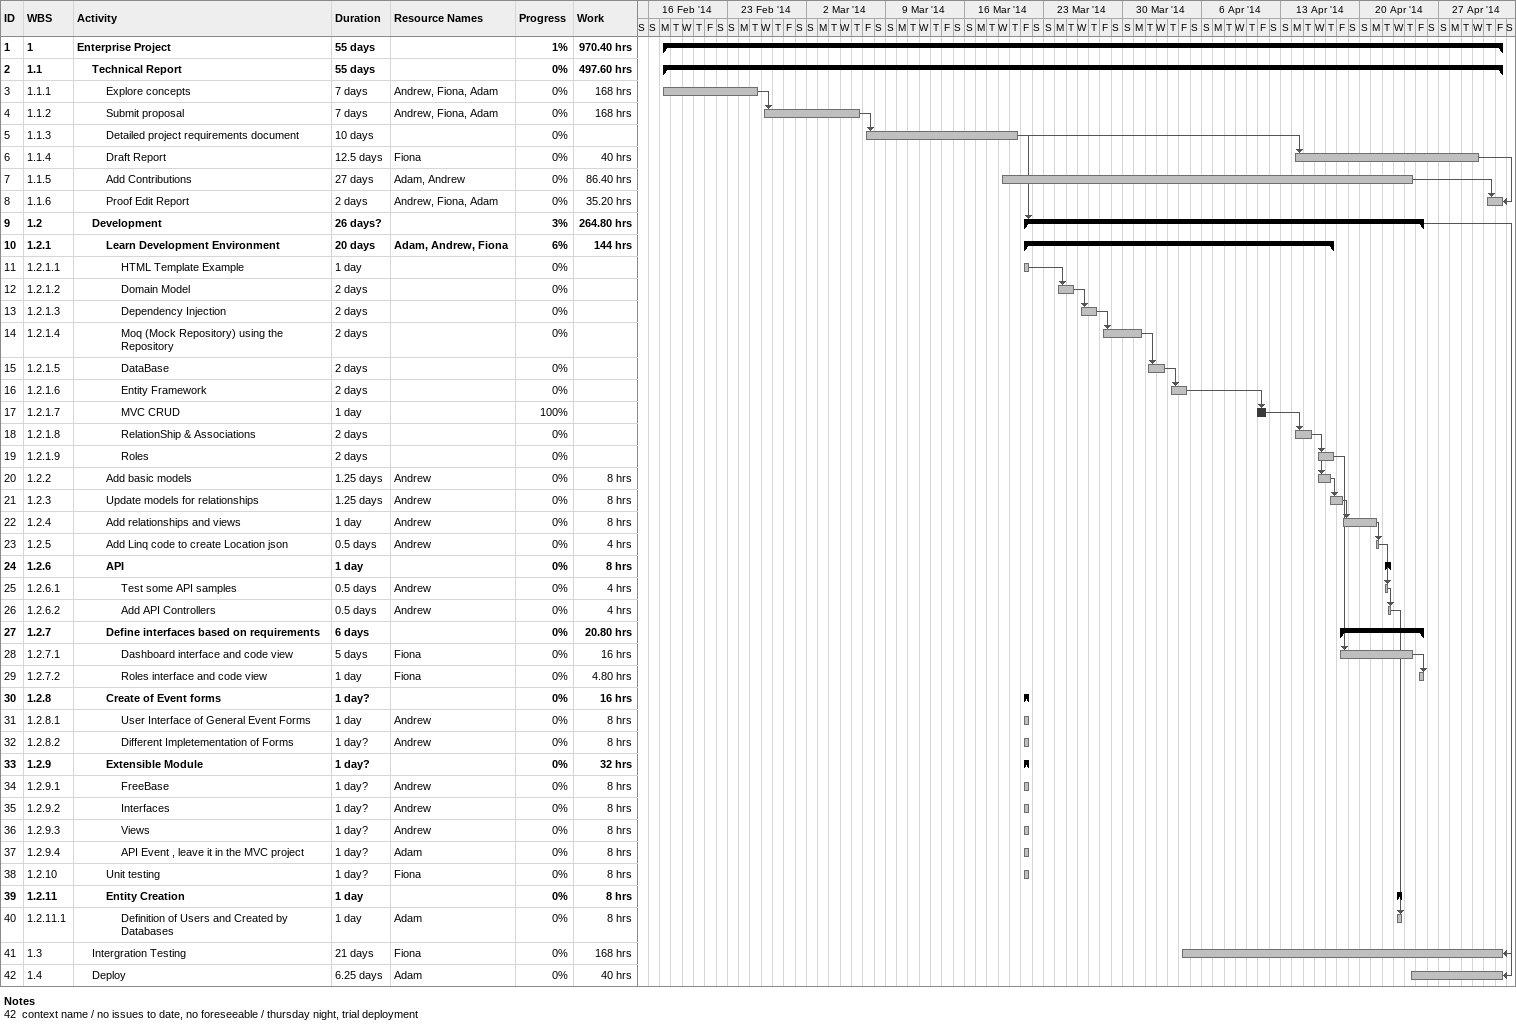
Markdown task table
| ID | WBS | Task | Duration | Start | Finish | Predecessors | Resources | % complete | Work (h) |
|---|---|---|---|---|---|---|---|---|---|
| 1 | 1 | **Enterprise Project** | 55d | 2014-02-17 | 2014-05-02 |  |  | 1 | 970.40 |
| 2 | 1.1 | **Technical Report** | 55d | 2014-02-17 | 2014-05-02 |  |  | 0 | 497.60 |
| 3 | 1.1.1 | Explore concepts | 7d | 2014-02-17 | 2014-02-25 |  | Andrew, Fiona, Adam | 0 | 168 |
| 4 | 1.1.2 | Submit proposal | 7d | 2014-02-26 | 2014-03-06 | 3 | Andrew, Fiona, Adam | 0 | 168 |
| 5 | 1.1.3 | Detailed project requirements document | 10d | 2014-03-07 | 2014-03-20 | 4 |  | 0 |  |
| 6 | 1.1.4 | Draft Report | 12.5d | 2014-04-14 | 2014-04-30 | 5 | Fiona | 0 | 40 |
| 7 | 1.1.5 | Add Contributions | 27d | 2014-03-19 | 2014-04-24 |  | Adam, Andrew | 0 | 86.40 |
| 8 | 1.1.6 | Proof Edit Report | 2d | 2014-05-01 | 2014-05-02 | 6FF, 7 | Andrew, Fiona, Adam | 0 | 35.20 |
| 9 | 1.2 | **Development** | 26d? | 2014-03-21 | 2014-04-25 | 5 |  | 3 | 264.80 |
| 10 | 1.2.1 | **Learn Development Environment** | 20d | 2014-03-21 | 2014-04-17 |  | Adam, Andrew, Fiona | 6 | 144 |
| 11 | 1.2.1.1 | HTML Template Example | 1d | 2014-03-21 | 2014-03-21 |  |  | 0 |  |
| 12 | 1.2.1.2 | Domain Model | 2d | 2014-03-24 | 2014-03-25 | 11 |  | 0 |  |
| 13 | 1.2.1.3 | Dependency Injection | 2d | 2014-03-26 | 2014-03-27 | 12 |  | 0 |  |
| 14 | 1.2.1.4 | Moq (Mock Repository) using the Repository | 2d | 2014-03-28 | 2014-03-31 | 13 |  | 0 |  |
| 15 | 1.2.1.5 | DataBase | 2d | 2014-04-01 | 2014-04-02 | 14 |  | 0 |  |
| 16 | 1.2.1.6 | Entity Framework | 2d | 2014-04-03 | 2014-04-04 | 15 |  | 0 |  |
| 17 | 1.2.1.7 | MVC CRUD | 1d | 2014-04-11 | 2014-04-11 | 16 |  | 100 |  |
| 18 | 1.2.1.8 | RelationShip & Associations | 2d | 2014-04-14 | 2014-04-15 | 17 |  | 0 |  |
| 19 | 1.2.1.9 | Roles | 2d | 2014-04-16 | 2014-04-17 | 18 |  | 0 |  |
| 20 | 1.2.2 | Add basic models | 1.25d | 2014-04-16 | 2014-04-17 | 18 | Andrew | 0 | 8 |
| 21 | 1.2.3 | Update models for relationships | 1.25d | 2014-04-17 | 2014-04-18 | 20 | Andrew | 0 | 8 |
| 22 | 1.2.4 | Add relationships and views | 1d | 2014-04-18 | 2014-04-21 | 21 | Andrew | 0 | 8 |
| 23 | 1.2.5 | Add Linq code to create Location json | 0.5d | 2014-04-21 | 2014-04-21 | 22 | Andrew | 0 | 4 |
| 24 | 1.2.6 | **API** | 1d | 2014-04-22 | 2014-04-22 |  |  | 0 | 8 |
| 25 | 1.2.6.1 | Test some API samples | 0.5d | 2014-04-22 | 2014-04-22 | 23 | Andrew | 0 | 4 |
| 26 | 1.2.6.2 | Add API Controllers | 0.5d | 2014-04-22 | 2014-04-22 | 25 | Andrew | 0 | 4 |
| 27 | 1.2.7 | **Define interfaces based on requirements** | 6d | 2014-04-18 | 2014-04-25 |  |  | 0 | 20.80 |
| 28 | 1.2.7.1 | Dashboard interface and code view | 5d | 2014-04-18 | 2014-04-24 | 19 | Fiona | 0 | 16 |
| 29 | 1.2.7.2 | Roles interface and code view | 1d | 2014-04-25 | 2014-04-25 | 28 | Fiona | 0 | 4.80 |
| 30 | 1.2.8 | **Create of Event forms** | 1d? | 2014-03-21 | 2014-03-21 |  |  | 0 | 16 |
| 31 | 1.2.8.1 | User Interface of General Event Forms | 1d | 2014-03-21 | 2014-03-21 |  | Andrew | 0 | 8 |
| 32 | 1.2.8.2 | Different Impletementation of Forms | 1d? | 2014-03-21 | 2014-03-21 |  | Andrew | 0 | 8 |
| 33 | 1.2.9 | **Extensible Module** | 1d? | 2014-03-21 | 2014-03-21 |  |  | 0 | 32 |
| 34 | 1.2.9.1 | FreeBase | 1d? | 2014-03-21 | 2014-03-21 |  | Andrew | 0 | 8 |
| 35 | 1.2.9.2 | Interfaces | 1d? | 2014-03-21 | 2014-03-21 |  | Andrew | 0 | 8 |
| 36 | 1.2.9.3 | Views | 1d? | 2014-03-21 | 2014-03-21 |  | Andrew | 0 | 8 |
| 37 | 1.2.9.4 | API Event , leave it in the MVC project | 1d? | 2014-03-21 | 2014-03-21 |  | Adam | 0 | 8 |
| 38 | 1.2.10 | Unit testing | 1d? | 2014-03-21 | 2014-03-21 |  | Fiona | 0 | 8 |
| 39 | 1.2.11 | **Entity Creation** | 1d | 2014-04-23 | 2014-04-23 |  |  | 0 | 8 |
| 40 | 1.2.11.1 | Definition of Users and Created by Databases | 1d | 2014-04-23 | 2014-04-23 | 26 | Adam | 0 | 8 |
| 41 | 1.3 | Intergration Testing | 21d | 2014-04-04 | 2014-05-02 | 9FF | Fiona | 0 | 168 |
| 42 | 1.4 | Deploy | 6.25d | 2014-04-24 | 2014-05-02 | 9FF | Adam | 0 | 40 |

Notes
- 42: context name / no issues to date, no foreseeable / thursday night, trial deployment
